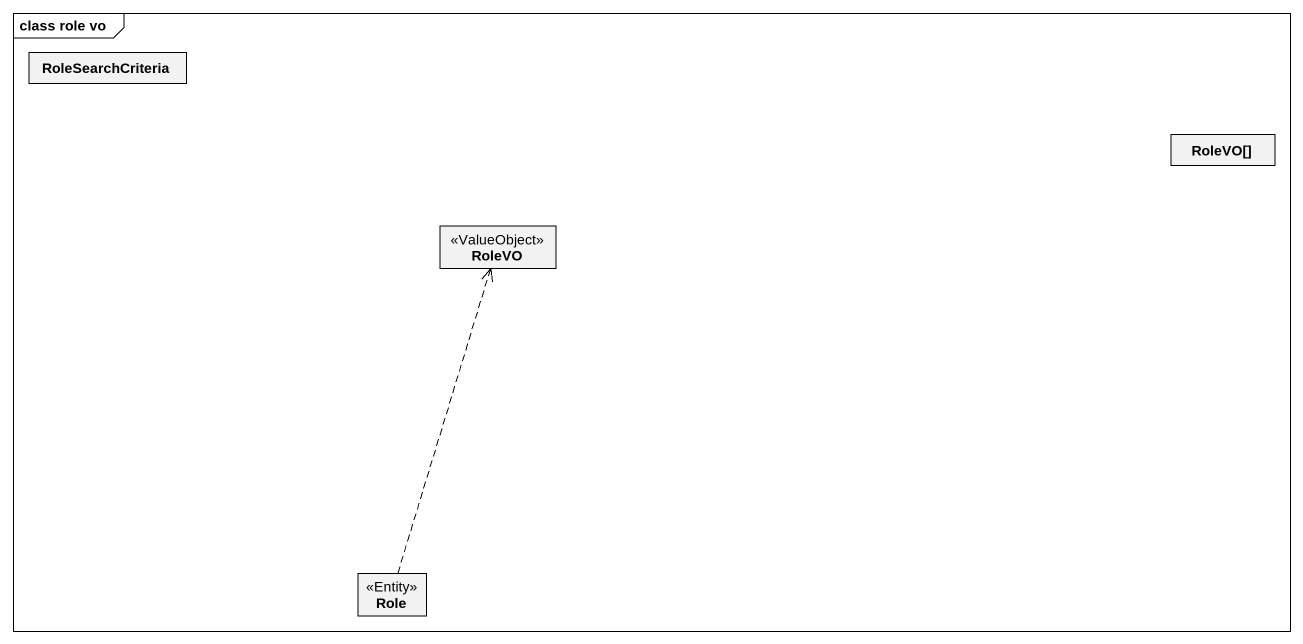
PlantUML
@startuml
mainframe class role vo
hide circle
hide empty members
class RoleSearchCriteria
class "RoleVO[]" as RoleVO
class "RoleVO" as RoleVO_2 <<ValueObject>>
class Role <<Entity>>
Role .up.> RoleVO_2
@enduml
